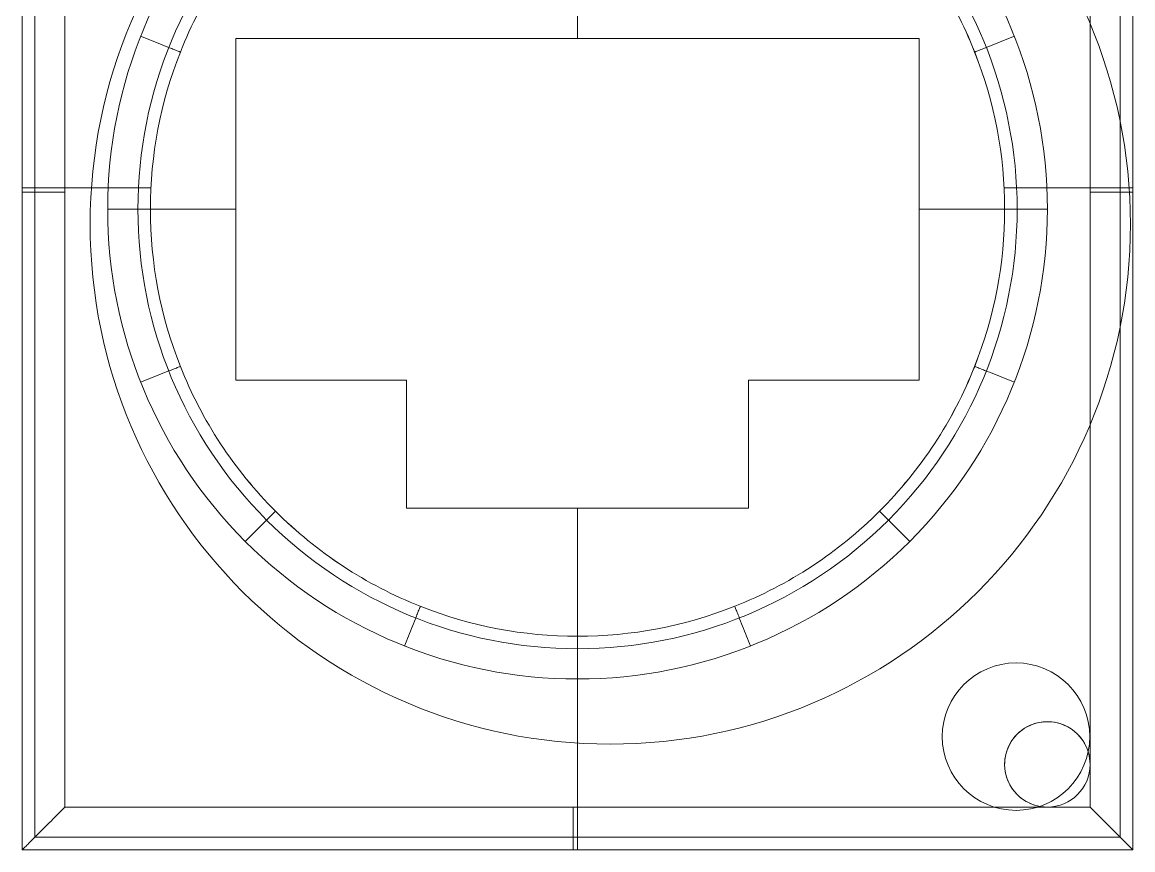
# Model space of a CAD drawing. Header units: inches. Extents: x 25 to 188, y -279 to -12.
# Drawn here: x 145.21 to 150.91, y -222.4 to -218.16 of the extents above; entities that cross this region are included whole.
import ezdxf

# ---------------------------------------------------------------- set-up
doc = ezdxf.new("R2010")
doc.units = ezdxf.units.IN
doc.header["$MEASUREMENT"] = 0
doc.layers.add('back panel', color=7, linetype='Continuous')

# ---------------------------------------------------------------- blocks, each defined once
blk = doc.blocks.new('block 9')
at = {"layer": 'back panel', "color": 7, "lineweight": 18, "true_color": 0xffffff}
for points in [[(145.2141, -215.6112), (145.2141, -222.4014)], [(145.2141, -215.6112), (145.2141, -222.4014)], [(145.2141, -222.4014), (145.2141, -215.6112)], [(150.9091, -222.4014), (150.9091, -215.6112)], [(150.9091, -222.4014), (150.9091, -215.6112)], [(150.9091, -215.6112), (150.9091, -222.4014)], [(145.2783, -215.6753), (145.2783, -222.3372)], [(150.845, -222.3372), (150.845, -215.6753)], [(150.6901, -221.9633), (150.6901, -215.8302)], [(145.4332, -216.0493), (145.4332, -222.1823)], [(148.0616, -218.2396), (148.0616, -216.9254)], [(148.0616, -218.2396), (148.0616, -216.9254)], [(146.3093, -218.2396), (146.3093, -219.9919)], [(149.814, -218.2396), (146.3093, -218.2396)], [(146.3093, -218.2396), (146.3093, -218.2396)], [(146.3093, -218.2396), (149.814, -218.2396)], [(146.3093, -219.9919), (146.3093, -218.2396)], [(149.814, -218.2396), (146.3093, -218.2396)], [(146.3093, -218.2396), (146.3093, -219.9919)], [(148.0616, -218.2396), (148.0616, -218.2396)], [(149.814, -219.9919), (149.814, -218.2396)], [(149.814, -218.2396), (149.814, -218.2396)], [(149.814, -218.2396), (149.814, -219.9919)], [(149.814, -219.9919), (149.814, -218.2396)], [(145.2141, -219.0063), (145.874, -219.0063)], [(145.2141, -219.0063), (145.2141, -219.0063)], [(145.4332, -219.0063), (145.6547, -219.0063)], [(150.2493, -219.0063), (150.9091, -219.0063)], [(150.4686, -219.0063), (150.6901, -219.0063)], [(150.9091, -219.0063), (150.9091, -219.0063)], [(145.8713, -219.1158), (146.3093, -219.1158)], [(145.8713, -219.1158), (145.8713, -219.1158)], [(145.8713, -219.1158), (146.3093, -219.1158)], [(145.8713, -219.1158), (145.8713, -219.1158)], [(146.3093, -219.1158), (146.3093, -219.1158)], [(149.814, -219.1158), (150.252, -219.1158)], [(149.814, -219.1158), (149.814, -219.1158)], [(149.814, -219.1158), (150.252, -219.1158)], [(150.252, -219.1158), (150.252, -219.1158)], [(150.252, -219.1158), (150.252, -219.1158)], [(145.5624, -219.1925), (145.5624, -219.1925)], [(150.8967, -219.1925), (150.8967, -219.1925)], [(146.3093, -219.9919), (147.1855, -219.9919)], [(147.1855, -219.9919), (146.3093, -219.9919)], [(146.3093, -219.9919), (146.3093, -219.9919)], [(146.3093, -219.9919), (147.1855, -219.9919)], [(146.7474, -219.9919), (146.7474, -219.9919)], [(147.1855, -219.9919), (147.1855, -220.6491)], [(147.1855, -220.6491), (147.1855, -219.9919)], [(147.1855, -219.9919), (147.1855, -219.9919)], [(147.1855, -219.9919), (147.1855, -220.6491)], [(148.9378, -219.9919), (149.814, -219.9919)], [(148.9378, -220.6491), (148.9378, -219.9919)], [(149.814, -219.9919), (148.9378, -219.9919)], [(148.9378, -219.9919), (148.9378, -219.9919)], [(148.9378, -219.9919), (148.9378, -220.6491)], [(148.9378, -219.9919), (149.814, -219.9919)], [(148.9378, -220.6491), (148.9378, -219.9919)], [(149.3759, -219.9919), (149.3759, -219.9919)], [(149.814, -219.9919), (149.814, -219.9919)], [(147.1855, -220.3205), (147.1855, -220.3205)], [(148.9378, -220.3205), (148.9378, -220.3205)], [(147.1855, -220.6491), (148.9378, -220.6491)], [(148.9378, -220.6491), (147.1855, -220.6491)], [(147.1855, -220.6491), (147.1855, -220.6491)], [(147.1855, -220.6491), (148.9378, -220.6491)], [(148.0616, -221.3062), (148.0616, -220.6491)], [(148.0616, -220.6491), (148.0616, -220.6491)], [(148.0616, -221.3062), (148.0616, -220.6491)], [(148.9378, -220.6491), (148.9378, -220.6491)], [(148.0616, -221.3062), (148.0616, -221.3062)], [(148.0616, -222.4014), (148.0616, -221.3062)], [(148.0616, -221.3062), (148.0616, -221.3062)], [(150.3104, -221.4428), (150.3104, -221.4428)], [(148.0616, -222.1823), (148.0616, -221.5253)], [(150.4711, -221.7443), (150.4711, -221.7443)], [(149.9322, -221.821), (149.9322, -221.821)], [(150.6885, -221.821), (150.6885, -221.821)], [(148.2295, -221.8596), (148.2295, -221.8596)], [(150.252, -221.9633), (150.252, -221.9633)], [(150.6901, -221.9633), (150.6901, -221.9633)], [(150.6901, -222.1823), (150.6901, -221.9633)], [(145.4332, -222.1823), (150.4711, -222.1823)], [(150.3104, -222.1991), (150.3104, -222.1991)], [(150.4711, -222.1823), (150.6901, -222.1823)], [(150.4711, -222.1823), (150.4711, -222.1823)], [(145.2783, -222.3372), (150.845, -222.3372)], [(145.2141, -222.4014), (150.9091, -222.4014)], [(145.2141, -222.4014), (145.2141, -222.4014)], [(145.2141, -222.4014), (150.9091, -222.4014)], [(150.9091, -222.4014), (145.2141, -222.4014)], [(148.0616, -222.4014), (148.0616, -222.4014)], [(150.9091, -222.4014), (150.9091, -222.4014)]]:
    blk.add_lwpolyline(points, dxfattribs=at)
for points, knots in [([(148.2295, -216.5255), (146.7589, -216.5255), (145.5624, -217.722), (145.5624, -219.1925), (145.5624, -220.6632), (146.7589, -221.8596), (148.2295, -221.8596), (149.7002, -221.8596), (150.8967, -220.6632), (150.8967, -219.1925), (150.8967, -217.722), (149.7002, -216.5255), (148.2295, -216.5255)], [0, 0, 0, 0, 1, 1, 1, 2, 2, 2, 3, 3, 3, 4, 4, 4, 4]), ([(148.2295, -216.5255), (149.7002, -216.5255), (150.8967, -217.722), (150.8967, -219.1925), (150.8967, -220.6632), (149.7002, -221.8596), (148.2295, -221.8596), (146.7589, -221.8596), (145.5624, -220.6632), (145.5624, -219.1925), (145.5624, -217.722), (146.7589, -216.5255), (148.2295, -216.5255)], [0, 0, 0, 0, 1, 1, 1, 2, 2, 2, 3, 3, 3, 4, 4, 4, 4]), ([(148.2295, -216.5255), (146.7589, -216.5255), (145.5624, -217.722), (145.5624, -219.1925), (145.5624, -220.6632), (146.7589, -221.8596), (148.2295, -221.8596), (149.7002, -221.8596), (150.8967, -220.6632), (150.8967, -219.1925), (150.8967, -217.722), (149.7002, -216.5255), (148.2295, -216.5255)], [0, 0, 0, 0, 1, 1, 1, 2, 2, 2, 3, 3, 3, 4, 4, 4, 4]), ([(150.4711, -219.1158), (150.4713, -219.7547), (150.2171, -220.3679), (149.7655, -220.8196), (149.3136, -221.2715), (148.7006, -221.5253), (148.0616, -221.5253), (147.4226, -221.5253), (146.8097, -221.2715), (146.3579, -220.8196), (145.906, -220.3677), (145.6522, -219.7549), (145.6522, -219.1158), (145.6522, -218.4768), (145.906, -217.8639), (146.3579, -217.412), (146.8097, -216.9601), (147.4226, -216.7063), (148.0616, -216.7063), (148.7006, -216.7063), (149.3136, -216.9601), (149.7655, -217.412), (150.2171, -217.8637), (150.4713, -218.4769), (150.4711, -219.1158)], [0, 0, 0, 0, 1, 1, 1, 2, 2, 2, 3, 3, 3, 4, 4, 4, 5, 5, 5, 6, 6, 6, 7, 7, 7, 8, 8, 8, 8]), ([(150.3162, -219.1158), (150.3164, -219.7136), (150.0786, -220.2874), (149.6559, -220.7101), (149.2331, -221.1329), (148.6596, -221.3704), (148.0616, -221.3704), (147.4637, -221.3704), (146.8902, -221.1329), (146.4674, -220.7101), (146.0445, -220.2872), (145.8071, -219.7138), (145.8071, -219.1158), (145.8071, -218.5178), (146.0446, -217.9443), (146.4674, -217.5215), (146.8902, -217.0987), (147.4637, -216.8612), (148.0616, -216.8612), (148.6596, -216.8612), (149.2331, -217.0987), (149.6559, -217.5215), (150.0786, -217.9442), (150.3164, -218.518), (150.3162, -219.1158)], [0, 0, 0, 0, 1, 1, 1, 2, 2, 2, 3, 3, 3, 4, 4, 4, 5, 5, 5, 6, 6, 6, 7, 7, 7, 8, 8, 8, 8]), ([(150.252, -219.1158), (150.252, -218.8396), (150.1999, -218.5664), (150.0983, -218.3095), (149.9881, -218.0313), (149.8221, -217.7786), (149.6105, -217.567), (149.3989, -217.3554), (149.1462, -217.1894), (148.8679, -217.0792), (148.6111, -216.9775), (148.3379, -216.9254), (148.0616, -216.9254), (147.7854, -216.9254), (147.5122, -216.9775), (147.2554, -217.0792), (146.9771, -217.1893), (146.7245, -217.3553), (146.5128, -217.5669), (146.3012, -217.7785), (146.1352, -218.0312), (146.0251, -218.3095), (145.9234, -218.5663), (145.8713, -218.8396), (145.8713, -219.1158), (145.8713, -219.392), (145.9234, -219.6652), (146.025, -219.922), (146.1352, -220.2003), (146.3012, -220.453), (146.5128, -220.6646), (146.7244, -220.8762), (146.9771, -221.0422), (147.2554, -221.1524), (147.5122, -221.2541), (147.7854, -221.3062), (148.0616, -221.3062), (148.3379, -221.3062), (148.6111, -221.2541), (148.8679, -221.1524), (149.1462, -221.0422), (149.3988, -220.8763), (149.6105, -220.6647), (149.8221, -220.453), (149.9881, -220.2003), (150.0982, -219.9221), (150.1999, -219.6652), (150.252, -219.392), (150.252, -219.1158)], [0, 0, 0, 0, 1, 1, 1, 2, 2, 2, 3, 3, 3, 4, 4, 4, 5, 5, 5, 6, 6, 6, 7, 7, 7, 8, 8, 8, 9, 9, 9, 10, 10, 10, 11, 11, 11, 12, 12, 12, 13, 13, 13, 14, 14, 14, 15, 15, 15, 16, 16, 16, 16]), ([(150.252, -219.1158), (150.252, -218.8396), (150.1999, -218.5664), (150.0983, -218.3095), (149.9881, -218.0313), (149.8221, -217.7786), (149.6105, -217.567), (149.3989, -217.3554), (149.1462, -217.1894), (148.8679, -217.0792), (148.6111, -216.9775), (148.3379, -216.9254), (148.0616, -216.9254), (147.7854, -216.9254), (147.5122, -216.9775), (147.2554, -217.0792), (146.9771, -217.1893), (146.7245, -217.3553), (146.5128, -217.5669), (146.3012, -217.7785), (146.1352, -218.0312), (146.0251, -218.3095), (145.9234, -218.5663), (145.8713, -218.8396), (145.8713, -219.1158), (145.8713, -219.392), (145.9234, -219.6652), (146.025, -219.922), (146.1352, -220.2003), (146.3012, -220.453), (146.5128, -220.6646), (146.7244, -220.8762), (146.9771, -221.0422), (147.2554, -221.1524), (147.5122, -221.2541), (147.7854, -221.3062), (148.0616, -221.3062), (148.3379, -221.3062), (148.6111, -221.2541), (148.8679, -221.1524), (149.1462, -221.0422), (149.3988, -220.8763), (149.6105, -220.6647), (149.8221, -220.453), (149.9881, -220.2003), (150.0982, -219.9221), (150.1999, -219.6652), (150.252, -219.392), (150.252, -219.1158)], [0, 0, 0, 0, 1, 1, 1, 2, 2, 2, 3, 3, 3, 4, 4, 4, 5, 5, 5, 6, 6, 6, 7, 7, 7, 8, 8, 8, 9, 9, 9, 10, 10, 10, 11, 11, 11, 12, 12, 12, 13, 13, 13, 14, 14, 14, 15, 15, 15, 16, 16, 16, 16]), ([(150.252, -219.1158), (150.252, -219.392), (150.1999, -219.6652), (150.0983, -219.922), (149.9881, -220.2003), (149.8221, -220.453), (149.6105, -220.6646), (149.3989, -220.8762), (149.1462, -221.0422), (148.8679, -221.1524), (148.6111, -221.2541), (148.3379, -221.3062), (148.0616, -221.3062), (147.7854, -221.3062), (147.5122, -221.2541), (147.2554, -221.1524), (146.9771, -221.0422), (146.7245, -220.8763), (146.5128, -220.6647), (146.3012, -220.453), (146.1352, -220.2003), (146.0251, -219.9221), (145.9234, -219.6652), (145.8713, -219.392), (145.8713, -219.1158), (145.8713, -218.8396), (145.9234, -218.5664), (146.025, -218.3095), (146.1352, -218.0313), (146.3012, -217.7786), (146.5128, -217.567), (146.7244, -217.3554), (146.9771, -217.1894), (147.2554, -217.0792), (147.5122, -216.9775), (147.7854, -216.9254), (148.0616, -216.9254), (148.3379, -216.9254), (148.6111, -216.9775), (148.8679, -217.0792), (149.1462, -217.1893), (149.3988, -217.3553), (149.6105, -217.5669), (149.8221, -217.7785), (149.9881, -218.0312), (150.0982, -218.3095), (150.1999, -218.5663), (150.252, -218.8396), (150.252, -219.1158)], [0, 0, 0, 0, 1, 1, 1, 2, 2, 2, 3, 3, 3, 4, 4, 4, 5, 5, 5, 6, 6, 6, 7, 7, 7, 8, 8, 8, 9, 9, 9, 10, 10, 10, 11, 11, 11, 12, 12, 12, 13, 13, 13, 14, 14, 14, 15, 15, 15, 16, 16, 16, 16]), ([(150.252, -219.1158), (150.252, -218.8396), (150.1999, -218.5664), (150.0983, -218.3095), (149.9881, -218.0313), (149.8221, -217.7786), (149.6105, -217.567), (149.3989, -217.3554), (149.1462, -217.1894), (148.8679, -217.0792), (148.6111, -216.9775), (148.3379, -216.9254), (148.0616, -216.9254), (147.7854, -216.9254), (147.5122, -216.9775), (147.2554, -217.0792), (146.9771, -217.1893), (146.7245, -217.3553), (146.5128, -217.5669), (146.3012, -217.7785), (146.1352, -218.0312), (146.0251, -218.3095), (145.9234, -218.5663), (145.8713, -218.8396), (145.8713, -219.1158), (145.8713, -219.392), (145.9234, -219.6652), (146.025, -219.922), (146.1352, -220.2003), (146.3012, -220.453), (146.5128, -220.6646), (146.7244, -220.8762), (146.9771, -221.0422), (147.2554, -221.1524), (147.5122, -221.2541), (147.7854, -221.3062), (148.0616, -221.3062), (148.3379, -221.3062), (148.6111, -221.2541), (148.8679, -221.1524), (149.1462, -221.0422), (149.3988, -220.8763), (149.6105, -220.6647), (149.8221, -220.453), (149.9881, -220.2003), (150.0982, -219.9221), (150.1999, -219.6652), (150.252, -219.392), (150.252, -219.1158)], [0, 0, 0, 0, 1, 1, 1, 2, 2, 2, 3, 3, 3, 4, 4, 4, 5, 5, 5, 6, 6, 6, 7, 7, 7, 8, 8, 8, 9, 9, 9, 10, 10, 10, 11, 11, 11, 12, 12, 12, 13, 13, 13, 14, 14, 14, 15, 15, 15, 16, 16, 16, 16]), ([(150.252, -219.1158), (150.252, -219.392), (150.1999, -219.6652), (150.0983, -219.922), (149.9881, -220.2003), (149.8221, -220.453), (149.6105, -220.6646), (149.3989, -220.8762), (149.1462, -221.0422), (148.8679, -221.1524), (148.6111, -221.2541), (148.3379, -221.3062), (148.0616, -221.3062), (147.7854, -221.3062), (147.5122, -221.2541), (147.2554, -221.1524), (146.9771, -221.0422), (146.7245, -220.8763), (146.5128, -220.6647), (146.3012, -220.453), (146.1352, -220.2003), (146.0251, -219.9221), (145.9234, -219.6652), (145.8713, -219.392), (145.8713, -219.1158), (145.8713, -218.8396), (145.9234, -218.5664), (146.025, -218.3095), (146.1352, -218.0313), (146.3012, -217.7786), (146.5128, -217.567), (146.7244, -217.3554), (146.9771, -217.1894), (147.2554, -217.0792), (147.5122, -216.9775), (147.7854, -216.9254), (148.0616, -216.9254), (148.3379, -216.9254), (148.6111, -216.9775), (148.8679, -217.0792), (149.1462, -217.1893), (149.3988, -217.3553), (149.6105, -217.5669), (149.8221, -217.7785), (149.9881, -218.0312), (150.0982, -218.3095), (150.1999, -218.5663), (150.252, -218.8396), (150.252, -219.1158)], [0, 0, 0, 0, 1, 1, 1, 2, 2, 2, 3, 3, 3, 4, 4, 4, 5, 5, 5, 6, 6, 6, 7, 7, 7, 8, 8, 8, 9, 9, 9, 10, 10, 10, 11, 11, 11, 12, 12, 12, 13, 13, 13, 14, 14, 14, 15, 15, 15, 16, 16, 16, 16]), ([(150.252, -219.1158), (150.252, -218.8396), (150.1999, -218.5664), (150.0983, -218.3095), (149.9881, -218.0313), (149.8221, -217.7786), (149.6105, -217.567), (149.3989, -217.3554), (149.1462, -217.1894), (148.8679, -217.0792), (148.6111, -216.9775), (148.3379, -216.9254), (148.0616, -216.9254), (147.7854, -216.9254), (147.5122, -216.9775), (147.2554, -217.0792), (146.9771, -217.1893), (146.7245, -217.3553), (146.5128, -217.5669), (146.3012, -217.7785), (146.1352, -218.0312), (146.0251, -218.3095), (145.9234, -218.5663), (145.8713, -218.8396), (145.8713, -219.1158), (145.8713, -219.392), (145.9234, -219.6652), (146.025, -219.922), (146.1352, -220.2003), (146.3012, -220.453), (146.5128, -220.6646), (146.7244, -220.8762), (146.9771, -221.0422), (147.2554, -221.1524), (147.5122, -221.2541), (147.7854, -221.3062), (148.0616, -221.3062), (148.3379, -221.3062), (148.6111, -221.2541), (148.8679, -221.1524), (149.1462, -221.0422), (149.3988, -220.8763), (149.6105, -220.6647), (149.8221, -220.453), (149.9881, -220.2003), (150.0982, -219.9221), (150.1999, -219.6652), (150.252, -219.392), (150.252, -219.1158)], [0, 0, 0, 0, 1, 1, 1, 2, 2, 2, 3, 3, 3, 4, 4, 4, 5, 5, 5, 6, 6, 6, 7, 7, 7, 8, 8, 8, 9, 9, 9, 10, 10, 10, 11, 11, 11, 12, 12, 12, 13, 13, 13, 14, 14, 14, 15, 15, 15, 16, 16, 16, 16]), ([(146.025, -218.3095), (146.026, -218.3097), (146.024, -218.3091), (146.0235, -218.3089), (146.022, -218.3083), (146.0205, -218.3077), (146.019, -218.3071), (146.0125, -218.3046), (146.006, -218.302), (145.9995, -218.2994), (145.9911, -218.2961), (145.9826, -218.2927), (145.9741, -218.2893), (145.9571, -218.2826), (145.9401, -218.2759), (145.9232, -218.2692), (145.8892, -218.2558), (145.8553, -218.2423), (145.8213, -218.2289)], [0, 0, 0, 0, 1, 1, 1, 2, 2, 2, 3, 3, 3, 4, 4, 4, 5, 5, 5, 6, 6, 6, 6]), ([(150.0983, -218.3095), (150.0984, -218.3097), (150.0986, -218.3094), (150.0987, -218.3094), (150.099, -218.3092), (150.0994, -218.3091), (150.0998, -218.3089), (150.1013, -218.3083), (150.1028, -218.3077), (150.1043, -218.3071), (150.1108, -218.3046), (150.1173, -218.302), (150.1238, -218.2994), (150.1323, -218.2961), (150.1407, -218.2927), (150.1492, -218.2893), (150.1662, -218.2826), (150.1832, -218.2759), (150.2002, -218.2692), (150.2341, -218.2558), (150.268, -218.2423), (150.302, -218.2289)], [0, 0, 0, 0, 1, 1, 1, 2, 2, 2, 3, 3, 3, 4, 4, 4, 5, 5, 5, 6, 6, 6, 7, 7, 7, 7]), ([(145.2141, -219.0282), (145.214, -219.0284), (145.2144, -219.0282), (145.2145, -219.0282), (145.2149, -219.0282), (145.2153, -219.0282), (145.2157, -219.0282), (145.2174, -219.0282), (145.219, -219.0282), (145.2206, -219.0282), (145.2276, -219.0282), (145.2346, -219.0282), (145.2415, -219.0282), (145.2506, -219.0282), (145.2598, -219.0282), (145.2689, -219.0282), (145.2871, -219.0282), (145.3054, -219.0282), (145.3236, -219.0282), (145.3602, -219.0282), (145.3967, -219.0282), (145.4332, -219.0282)], [0, 0, 0, 0, 1, 1, 1, 2, 2, 2, 3, 3, 3, 4, 4, 4, 5, 5, 5, 6, 6, 6, 7, 7, 7, 7]), ([(150.9091, -219.0282), (150.9091, -219.0282), (150.9088, -219.0282), (150.9088, -219.0282), (150.9084, -219.0282), (150.908, -219.0282), (150.9076, -219.0282), (150.906, -219.0282), (150.9043, -219.0282), (150.9027, -219.0282), (150.8957, -219.0282), (150.8888, -219.0282), (150.8818, -219.0282), (150.8727, -219.0282), (150.8635, -219.0282), (150.8544, -219.0282), (150.8362, -219.0282), (150.8179, -219.0282), (150.7996, -219.0282), (150.7631, -219.0282), (150.7266, -219.0282), (150.6901, -219.0282)], [0, 0, 0, 0, 1, 1, 1, 2, 2, 2, 3, 3, 3, 4, 4, 4, 5, 5, 5, 6, 6, 6, 7, 7, 7, 7]), ([(145.8712, -219.1158), (145.869, -219.1159), (145.8669, -219.1158), (145.8647, -219.1158), (145.8578, -219.1158), (145.8508, -219.1158), (145.8438, -219.1158), (145.8347, -219.1158), (145.8256, -219.1158), (145.8165, -219.1158), (145.7982, -219.1158), (145.78, -219.1158), (145.7617, -219.1158), (145.7252, -219.1158), (145.6887, -219.1158), (145.6522, -219.1158)], [0, 0, 0, 0, 1, 1, 1, 2, 2, 2, 3, 3, 3, 4, 4, 4, 5, 5, 5, 5]), ([(146.025, -219.9221), (146.026, -219.9218), (146.024, -219.9225), (146.0235, -219.9227), (146.022, -219.9233), (146.0205, -219.9239), (146.019, -219.9245), (146.0125, -219.927), (146.006, -219.9296), (145.9995, -219.9322), (145.991, -219.9355), (145.9826, -219.9389), (145.9741, -219.9422), (145.9571, -219.949), (145.9401, -219.9557), (145.9231, -219.9624), (145.8892, -219.9758), (145.8552, -219.9893), (145.8213, -220.0027)], [0, 0, 0, 0, 1, 1, 1, 2, 2, 2, 3, 3, 3, 4, 4, 4, 5, 5, 5, 6, 6, 6, 6]), ([(150.0983, -219.9221), (150.0983, -219.9221), (150.0986, -219.9222), (150.0987, -219.9222), (150.099, -219.9224), (150.0994, -219.9225), (150.0998, -219.9227), (150.1013, -219.9233), (150.1028, -219.9239), (150.1043, -219.9245), (150.1108, -219.927), (150.1173, -219.9296), (150.1238, -219.9322), (150.1323, -219.9355), (150.1407, -219.9389), (150.1492, -219.9423), (150.1662, -219.949), (150.1832, -219.9557), (150.2001, -219.9624), (150.2341, -219.9758), (150.268, -219.9893), (150.302, -220.0027)], [0, 0, 0, 0, 1, 1, 1, 2, 2, 2, 3, 3, 3, 4, 4, 4, 5, 5, 5, 6, 6, 6, 7, 7, 7, 7]), ([(146.5127, -220.6647), (146.5122, -220.6649), (146.512, -220.6654), (146.5117, -220.6658), (146.5105, -220.667), (146.5093, -220.6681), (146.5082, -220.6693), (146.5032, -220.6742), (146.4983, -220.6791), (146.4934, -220.6841), (146.4869, -220.6905), (146.4805, -220.697), (146.474, -220.7034), (146.4611, -220.7163), (146.4482, -220.7292), (146.4353, -220.7421), (146.4095, -220.768), (146.3837, -220.7938), (146.3579, -220.8196)], [0, 0, 0, 0, 1, 1, 1, 2, 2, 2, 3, 3, 3, 4, 4, 4, 5, 5, 5, 6, 6, 6, 6]), ([(149.6106, -220.6647), (149.6104, -220.6649), (149.6107, -220.6649), (149.6108, -220.665), (149.6111, -220.6652), (149.6114, -220.6655), (149.6117, -220.6658), (149.6128, -220.667), (149.614, -220.6681), (149.6152, -220.6693), (149.6201, -220.6742), (149.625, -220.6791), (149.6299, -220.6841), (149.6364, -220.6905), (149.6428, -220.697), (149.6493, -220.7034), (149.6622, -220.7163), (149.6751, -220.7292), (149.688, -220.7421), (149.7138, -220.768), (149.7396, -220.7938), (149.7655, -220.8196)], [0, 0, 0, 0, 1, 1, 1, 2, 2, 2, 3, 3, 3, 4, 4, 4, 5, 5, 5, 6, 6, 6, 7, 7, 7, 7]), ([(147.2554, -221.1525), (147.2562, -221.1519), (147.255, -221.1534), (147.2548, -221.1539), (147.2542, -221.1554), (147.2536, -221.157), (147.253, -221.1585), (147.2504, -221.165), (147.2478, -221.1714), (147.2453, -221.1779), (147.2419, -221.1864), (147.2386, -221.1949), (147.2352, -221.2033), (147.2285, -221.2203), (147.2218, -221.2373), (147.215, -221.2543), (147.2016, -221.2882), (147.1882, -221.3222), (147.1747, -221.3561)], [0, 0, 0, 0, 1, 1, 1, 2, 2, 2, 3, 3, 3, 4, 4, 4, 5, 5, 5, 6, 6, 6, 6]), ([(148.8679, -221.1525), (148.8681, -221.1523), (148.868, -221.1527), (148.868, -221.1527), (148.8682, -221.1532), (148.8684, -221.1535), (148.8685, -221.1539), (148.8691, -221.1554), (148.8697, -221.157), (148.8703, -221.1585), (148.8729, -221.165), (148.8754, -221.1714), (148.878, -221.1779), (148.8814, -221.1864), (148.8847, -221.1949), (148.8881, -221.2034), (148.8948, -221.2203), (148.9015, -221.2373), (148.9083, -221.2543), (148.9217, -221.2882), (148.9351, -221.3222), (148.9486, -221.3561)], [0, 0, 0, 0, 1, 1, 1, 2, 2, 2, 3, 3, 3, 4, 4, 4, 5, 5, 5, 6, 6, 6, 7, 7, 7, 7]), ([(148.0616, -221.3062), (148.0613, -221.3065), (148.0616, -221.3075), (148.0616, -221.3078), (148.0616, -221.3094), (148.0616, -221.3111), (148.0616, -221.3127), (148.0616, -221.3197), (148.0616, -221.3266), (148.0616, -221.3336), (148.0616, -221.3427), (148.0616, -221.3518), (148.0616, -221.3609), (148.0616, -221.3792), (148.0616, -221.3975), (148.0616, -221.4157), (148.0616, -221.4522), (148.0616, -221.4887), (148.0616, -221.5253)], [0, 0, 0, 0, 1, 1, 1, 2, 2, 2, 3, 3, 3, 4, 4, 4, 5, 5, 5, 6, 6, 6, 6]), ([(150.3104, -221.4428), (150.1019, -221.4428), (149.9322, -221.6125), (149.9322, -221.821), (149.9322, -222.0295), (150.1019, -222.1991), (150.3104, -222.1991), (150.5189, -222.1991), (150.6885, -222.0295), (150.6885, -221.821), (150.6885, -221.6125), (150.5189, -221.4428), (150.3104, -221.4428)], [0, 0, 0, 0, 1, 1, 1, 2, 2, 2, 3, 3, 3, 4, 4, 4, 4]), ([(150.3104, -221.4428), (150.5189, -221.4428), (150.6885, -221.6125), (150.6885, -221.821), (150.6885, -222.0295), (150.5189, -222.1991), (150.3104, -222.1991), (150.1019, -222.1991), (149.9322, -222.0295), (149.9322, -221.821), (149.9322, -221.6125), (150.1019, -221.4428), (150.3104, -221.4428)], [0, 0, 0, 0, 1, 1, 1, 2, 2, 2, 3, 3, 3, 4, 4, 4, 4]), ([(150.3104, -221.4428), (150.1019, -221.4428), (149.9322, -221.6125), (149.9322, -221.821), (149.9322, -222.0295), (150.1019, -222.1991), (150.3104, -222.1991), (150.5189, -222.1991), (150.6885, -222.0295), (150.6885, -221.821), (150.6885, -221.6125), (150.5189, -221.4428), (150.3104, -221.4428)], [0, 0, 0, 0, 1, 1, 1, 2, 2, 2, 3, 3, 3, 4, 4, 4, 4]), ([(150.4711, -222.1823), (150.3825, -222.1823), (150.3026, -222.129), (150.2687, -222.0471), (150.2348, -221.9653), (150.2536, -221.8711), (150.3162, -221.8084), (150.3788, -221.7458), (150.4731, -221.727), (150.5549, -221.7609), (150.6367, -221.7948), (150.6901, -221.8747), (150.6901, -221.9633)], [0, 0, 0, 0, 1, 1, 1, 2, 2, 2, 3, 3, 3, 4, 4, 4, 4]), ([(150.6901, -221.9633), (150.6901, -221.8423), (150.5921, -221.7443), (150.4711, -221.7443), (150.3501, -221.7443), (150.252, -221.8423), (150.252, -221.9633), (150.252, -222.0843), (150.3501, -222.1823), (150.4711, -222.1823), (150.5921, -222.1823), (150.6901, -222.0843), (150.6901, -221.9633)], [0, 0, 0, 0, 1, 1, 1, 2, 2, 2, 3, 3, 3, 4, 4, 4, 4]), ([(150.6901, -221.9633), (150.6901, -221.8423), (150.5921, -221.7443), (150.4711, -221.7443), (150.3501, -221.7443), (150.252, -221.8423), (150.252, -221.9633), (150.252, -222.0843), (150.3501, -222.1823), (150.4711, -222.1823), (150.5921, -222.1823), (150.6901, -222.0843), (150.6901, -221.9633)], [0, 0, 0, 0, 1, 1, 1, 2, 2, 2, 3, 3, 3, 4, 4, 4, 4]), ([(145.4332, -222.1823), (145.4214, -222.1941), (145.4096, -222.206), (145.3978, -222.2177), (145.3856, -222.2299), (145.3735, -222.242), (145.3616, -222.2539), (145.3495, -222.266), (145.3376, -222.2779), (145.3261, -222.2895), (145.3147, -222.3008), (145.3037, -222.3118), (145.2932, -222.3223), (145.2832, -222.3324), (145.2736, -222.3419), (145.2647, -222.3508), (145.2565, -222.359), (145.2489, -222.3667), (145.2421, -222.3734), (145.236, -222.3796), (145.2306, -222.385), (145.2262, -222.3893), (145.2222, -222.3933), (145.2191, -222.3965), (145.217, -222.3985), (145.2151, -222.4004), (145.2141, -222.4014), (145.2141, -222.4014)], [0, 0, 0, 0, 1, 1, 1, 2, 2, 2, 3, 3, 3, 4, 4, 4, 5, 5, 5, 6, 6, 6, 7, 7, 7, 8, 8, 8, 9, 9, 9, 9]), ([(148.0397, -222.4014), (148.0397, -222.4014), (148.0397, -222.401), (148.0397, -222.401), (148.0397, -222.4006), (148.0397, -222.4002), (148.0397, -222.3998), (148.0397, -222.3982), (148.0397, -222.3965), (148.0397, -222.3949), (148.0397, -222.3879), (148.0397, -222.381), (148.0397, -222.374), (148.0397, -222.3649), (148.0397, -222.3557), (148.0397, -222.3466), (148.0397, -222.3284), (148.0397, -222.3101), (148.0397, -222.2919), (148.0397, -222.2554), (148.0397, -222.2188), (148.0397, -222.1823)], [0, 0, 0, 0, 1, 1, 1, 2, 2, 2, 3, 3, 3, 4, 4, 4, 5, 5, 5, 6, 6, 6, 7, 7, 7, 7]), ([(150.9091, -222.4014), (150.9091, -222.4014), (150.9082, -222.4004), (150.9063, -222.3985), (150.9042, -222.3965), (150.9011, -222.3933), (150.8971, -222.3893), (150.8928, -222.385), (150.8874, -222.3796), (150.8812, -222.3734), (150.8744, -222.3667), (150.8668, -222.359), (150.8586, -222.3508), (150.8497, -222.3419), (150.8401, -222.3324), (150.8301, -222.3223), (150.8196, -222.3118), (150.8086, -222.3008), (150.7972, -222.2895), (150.7857, -222.2779), (150.7738, -222.266), (150.7617, -222.2539), (150.7498, -222.242), (150.7377, -222.2299), (150.7255, -222.2177), (150.7137, -222.206), (150.7019, -222.1941), (150.6901, -222.1823)], [0, 0, 0, 0, 1, 1, 1, 2, 2, 2, 3, 3, 3, 4, 4, 4, 5, 5, 5, 6, 6, 6, 7, 7, 7, 8, 8, 8, 9, 9, 9, 9])]:
    blk.add_open_spline(points, degree=3, knots=knots, dxfattribs=at)
for points in [[(150.252, -219.1158), (150.3251, -219.1158), (150.3981, -219.1158), (150.4711, -219.1158)], [(150.6901, -221.9633), (150.6901, -222.0843), (150.5921, -222.1823), (150.4711, -222.1823)]]:
    blk.add_open_spline(points, degree=3, dxfattribs=at)
blk = doc.blocks.new('block 8')
at = {"layer": 'back panel'}
blk.add_blockref('block 9', (0, 0), dxfattribs=at)

msp = doc.modelspace()

# ---------------------------------------------------------------- block references
at = {"layer": 'back panel'}
msp.add_blockref('block 8', (0, 0), dxfattribs=at)

doc.saveas('drawing.dxf')
